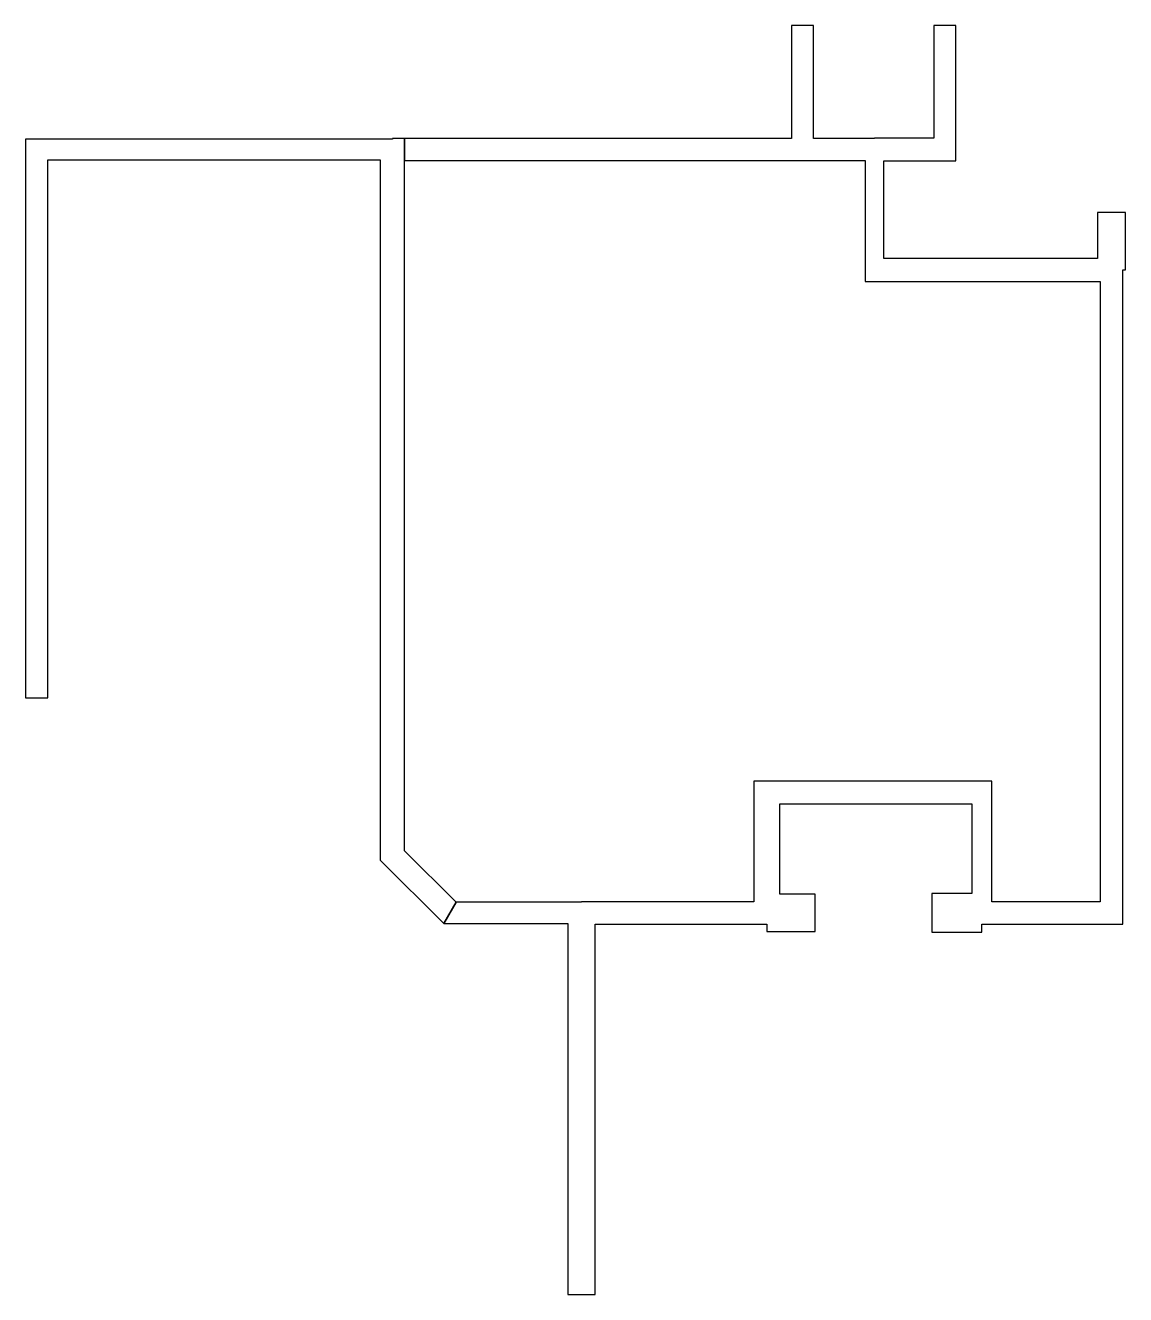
# Model space of a CAD drawing. Header units: millimetres. Extents: x -58.6 to 0.8, y -20.6 to 47.9.
import ezdxf

# ---------------------------------------------------------------- set-up
doc = ezdxf.new("R2010")
doc.units = ezdxf.units.MM

msp = doc.modelspace()

# ---------------------------------------------------------------- linework, layer by layer
for points in [[(-16.68, 40.6), (-13.305, 40.6), (-13.305, 34.085), (-0.61, 34.085), (-0.61, 0.605), (-6.455, 0.605), (-6.455, 7.11), (-19.295, 7.11), (-19.295, 0.605), (-28.6, 0.605), (-28.6, 0.58), (-35.368, 0.58), (-36.032, -0.58), (-29.33, -0.58), (-29.33, -20.6), (-27.87, -20.6), (-27.87, -0.605), (-18.6, -0.605), (-18.6, -1.01), (-16, -1.01), (-16, 1.01), (-17.905, 1.01), (-17.905, 5.89), (-7.545, 5.89), (-7.545, 1.045), (-9.7, 1.045), (-9.7, -1.045), (-7, -1.045), (-7, -0.605), (0.61, -0.605), (0.61, 34.7), (0.755, 34.7), (0.755, 37.8), (-0.755, 37.8), (-0.755, 35.315), (-12.295, 35.315), (-12.295, 40.585), (-8.4, 40.585), (-8.4, 47.9), (-9.6, 47.9), (-9.6, 41.815), (-12.8, 41.815), (-12.8, 41.8), (-16.08, 41.8), (-16.08, 47.9), (-17.28, 47.9), (-17.28, 41.8), (-38.145, 41.8), (-38.145, 40.6)], [(-38.145, 41.8), (-38.8, 41.8), (-38.8, 41.765), (-58.605, 41.765), (-58.605, 11.6), (-57.395, 11.6), (-57.395, 40.635), (-39.455, 40.635), (-39.455, 2.843), (-36.032, -0.58), (-35.368, 0.58), (-38.145, 3.357)]]:
    msp.add_lwpolyline(points, close=True)

doc.saveas('drawing.dxf')
